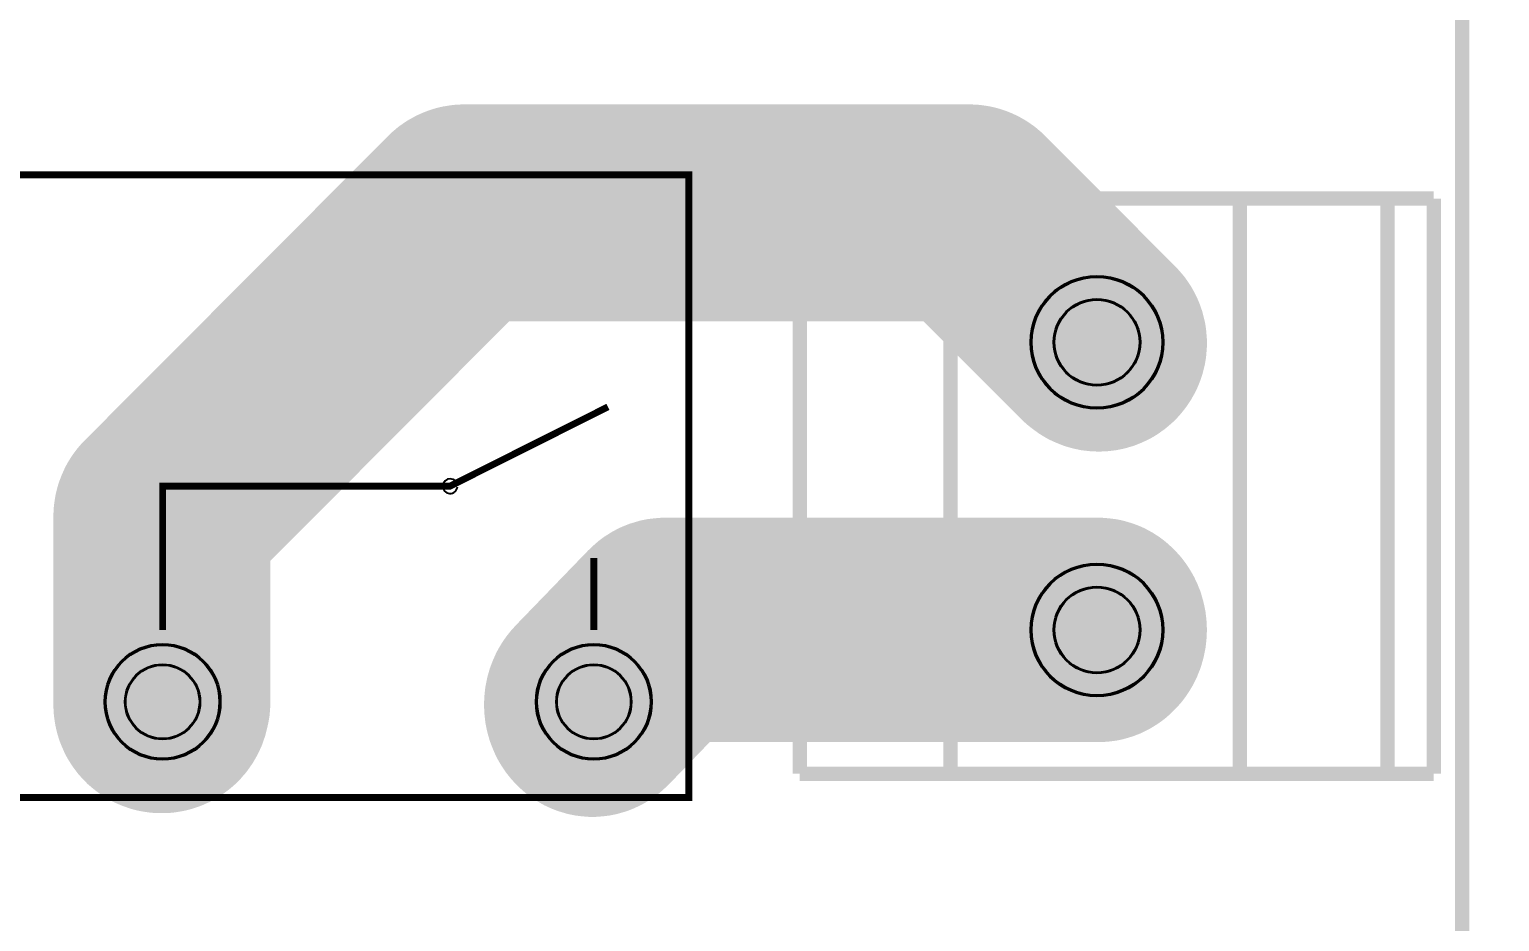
# Model space of a CAD drawing. Extents: x 2462 to 6780, y 1105 to 4890.
# Drawn here: x 5757 to 6780, y 2097 to 2718 of the extents above; entities that cross this region are included whole.
import ezdxf

# ---------------------------------------------------------------- set-up
doc = ezdxf.new("R2010")
doc.units = 9
for name, color, linetype, true_color in [('BoardOutLine', 7, 'Continuous', 0xff00ff), ('BottomLayer', 7, 'Continuous', 0x0000ff), ('BottomPasteMaskLayer', 7, 'Continuous', 0x800000), ('BottomSolderMaskLayer', 7, 'Continuous', 0xaa00ff), ('Multi-Layer', 7, 'Continuous', 0xc0c0c0), ('TopSilkLayer', 7, 'Continuous', 0xffcc00), ('TopSolderMaskLayer', 7, 'Continuous', 0x800080)]:
    doc.layers.add(name, color=color, linetype=linetype, true_color=true_color)

msp = doc.modelspace()

# ---------------------------------------------------------------- hatches: boundary and pattern name
at = {"layer": 'BottomLayer'}
for points in [[(5775, 2250), (5775, 2380), (5775, 2382.5), (5775.2, 2384.9), (5775.4, 2387.4), (5775.6, 2389.8), (5776, 2392.2), (5776.4, 2394.6), (5777, 2397), (5777.6, 2399.4), (5778.2, 2401.8), (5779, 2404.1), (5779.8, 2406.4), (5780.7, 2408.7), (5781.7, 2411), (5782.7, 2413.2), (5783.9, 2415.4), (5785, 2417.5), (5786.3, 2419.6), (5787.6, 2421.7), (5789, 2423.7), (5790.5, 2425.7), (5792, 2427.6), (5793.6, 2429.5), (5795.3, 2431.3), (5797, 2433), (6007, 2643), (6008.7, 2644.7), (6010.5, 2646.4), (6012.4, 2648), (6014.3, 2649.5), (6016.3, 2651), (6018.3, 2652.4), (6020.4, 2653.7), (6022.5, 2655), (6024.6, 2656.1), (6026.8, 2657.3), (6029, 2658.3), (6031.3, 2659.3), (6033.6, 2660.2), (6035.9, 2661), (6038.2, 2661.8), (6040.6, 2662.4), (6043, 2663), (6045.4, 2663.6), (6047.8, 2664), (6050.2, 2664.4), (6052.6, 2664.6), (6055.1, 2664.8), (6057.5, 2665), (6060, 2665), (6410, 2665), (6412.5, 2665), (6414.9, 2664.8), (6417.4, 2664.6), (6419.8, 2664.4), (6422.2, 2664), (6424.6, 2663.6), (6427, 2663), (6429.4, 2662.4), (6431.8, 2661.8), (6434.1, 2661), (6436.4, 2660.2), (6438.7, 2659.3), (6441, 2658.3), (6443.2, 2657.3), (6445.4, 2656.1), (6447.5, 2655), (6449.6, 2653.7), (6451.7, 2652.4), (6453.7, 2651), (6455.7, 2649.5), (6457.6, 2648), (6459.5, 2646.4), (6461.3, 2644.7), (6463, 2643), (6553, 2553), (6554.7, 2551.3), (6556.4, 2549.5), (6558, 2547.6), (6559.5, 2545.7), (6561, 2543.7), (6562.4, 2541.7), (6563.7, 2539.6), (6565, 2537.5), (6566.1, 2535.4), (6567.3, 2533.2), (6568.3, 2531), (6569.3, 2528.7), (6570.2, 2526.4), (6571, 2524.1), (6571.8, 2521.8), (6572.4, 2519.4), (6573, 2517), (6573.6, 2514.6), (6574, 2512.2), (6574.4, 2509.8), (6574.6, 2507.4), (6574.8, 2504.9), (6575, 2502.5), (6575, 2500), (6575, 2497.6), (6574.8, 2495.1), (6574.6, 2492.7), (6574.4, 2490.2), (6574, 2487.8), (6573.6, 2485.4), (6573, 2483), (6572.4, 2480.6), (6571.8, 2478.2), (6571, 2475.9), (6570.2, 2473.6), (6569.3, 2471.3), (6568.3, 2469.1), (6567.3, 2466.8), (6566.1, 2464.7), (6565, 2462.5), (6563.7, 2460.4), (6562.4, 2458.3), (6561, 2456.3), (6559.5, 2454.3), (6558, 2452.4), (6556.4, 2450.6), (6554.7, 2448.7), (6553, 2447), (6551.3, 2445.3), (6549.5, 2443.6), (6547.6, 2442), (6545.7, 2440.5), (6543.7, 2439), (6541.7, 2437.6), (6539.6, 2436.3), (6537.5, 2435.1), (6535.4, 2433.9), (6533.2, 2432.7), (6531, 2431.7), (6528.7, 2430.7), (6526.4, 2429.8), (6524.1, 2429), (6521.8, 2428.2), (6519.4, 2427.6), (6517, 2427), (6514.6, 2426.4), (6512.2, 2426), (6509.8, 2425.6), (6507.4, 2425.4), (6504.9, 2425.2), (6502.5, 2425), (6500, 2425), (6497.5, 2425), (6495.1, 2425.2), (6492.6, 2425.4), (6490.2, 2425.6), (6487.8, 2426), (6485.4, 2426.4), (6483, 2427), (6480.6, 2427.6), (6478.2, 2428.2), (6475.9, 2429), (6473.6, 2429.8), (6471.3, 2430.7), (6469, 2431.7), (6466.8, 2432.7), (6464.6, 2433.9), (6462.5, 2435.1), (6460.4, 2436.3), (6458.3, 2437.6), (6456.3, 2439), (6454.3, 2440.5), (6452.4, 2442), (6450.5, 2443.6), (6448.7, 2445.3), (6447, 2447), (6378.9, 2515), (6091.1, 2515), (5925, 2348.9), (5925, 2250), (5925, 2247.6), (5924.8, 2245.1), (5924.6, 2242.7), (5924.4, 2240.2), (5924, 2237.8), (5923.6, 2235.4), (5923, 2233), (5922.4, 2230.6), (5921.8, 2228.2), (5921, 2225.9), (5920.2, 2223.6), (5919.3, 2221.3), (5918.3, 2219.1), (5917.3, 2216.8), (5916.1, 2214.7), (5915, 2212.5), (5913.7, 2210.4), (5912.4, 2208.3), (5911, 2206.3), (5909.5, 2204.3), (5908, 2202.4), (5906.4, 2200.6), (5904.7, 2198.7), (5903, 2197), (5901.3, 2195.3), (5899.5, 2193.6), (5897.6, 2192), (5895.7, 2190.5), (5893.7, 2189), (5891.7, 2187.6), (5889.6, 2186.3), (5887.5, 2185.1), (5885.4, 2183.9), (5883.2, 2182.7), (5881, 2181.7), (5878.7, 2180.7), (5876.4, 2179.8), (5874.1, 2179), (5871.8, 2178.2), (5869.4, 2177.6), (5867, 2177), (5864.6, 2176.4), (5862.2, 2176), (5859.8, 2175.6), (5857.4, 2175.4), (5854.9, 2175.2), (5852.5, 2175), (5850, 2175), (5847.5, 2175), (5845.1, 2175.2), (5842.6, 2175.4), (5840.2, 2175.6), (5837.8, 2176), (5835.4, 2176.4), (5833, 2177), (5830.6, 2177.6), (5828.2, 2178.2), (5825.9, 2179), (5823.6, 2179.8), (5821.3, 2180.7), (5819, 2181.7), (5816.8, 2182.7), (5814.6, 2183.9), (5812.5, 2185.1), (5810.4, 2186.3), (5808.3, 2187.6), (5806.3, 2189), (5804.3, 2190.5), (5802.4, 2192), (5800.5, 2193.6), (5798.7, 2195.3), (5797, 2197), (5795.3, 2198.7), (5793.6, 2200.6), (5792, 2202.4), (5790.5, 2204.3), (5789, 2206.3), (5787.6, 2208.3), (5786.3, 2210.4), (5785, 2212.5), (5783.9, 2214.7), (5782.7, 2216.8), (5781.7, 2219.1), (5780.7, 2221.3), (5779.8, 2223.6), (5779, 2225.9), (5778.2, 2228.2), (5777.6, 2230.6), (5777, 2233), (5776.4, 2235.4), (5776, 2237.8), (5775.6, 2240.2), (5775.4, 2242.7), (5775.2, 2245.1), (5775, 2247.6), (5775, 2250)], [(6097, 2303), (6147, 2353), (6148.7, 2354.7), (6150.6, 2356.4), (6152.4, 2358), (6154.3, 2359.5), (6156.3, 2361), (6158.3, 2362.4), (6160.4, 2363.7), (6162.5, 2365), (6164.7, 2366.1), (6166.8, 2367.3), (6169.1, 2368.3), (6171.3, 2369.3), (6173.6, 2370.2), (6175.9, 2371), (6178.2, 2371.8), (6180.6, 2372.4), (6183, 2373), (6185.4, 2373.6), (6187.8, 2374), (6190.2, 2374.4), (6192.7, 2374.6), (6195.1, 2374.8), (6197.6, 2375), (6200, 2375), (6500, 2375), (6502.5, 2375), (6504.9, 2374.8), (6507.4, 2374.6), (6509.8, 2374.4), (6512.2, 2374), (6514.6, 2373.6), (6517, 2373), (6519.4, 2372.4), (6521.8, 2371.8), (6524.1, 2371), (6526.4, 2370.2), (6528.7, 2369.3), (6531, 2368.3), (6533.2, 2367.3), (6535.4, 2366.1), (6537.5, 2365), (6539.6, 2363.7), (6541.7, 2362.4), (6543.7, 2361), (6545.7, 2359.5), (6547.6, 2358), (6549.5, 2356.4), (6551.3, 2354.7), (6553, 2353), (6554.7, 2351.3), (6556.4, 2349.5), (6558, 2347.6), (6559.5, 2345.7), (6561, 2343.7), (6562.4, 2341.7), (6563.7, 2339.6), (6565, 2337.5), (6566.1, 2335.4), (6567.3, 2333.2), (6568.3, 2331), (6569.3, 2328.7), (6570.2, 2326.4), (6571, 2324.1), (6571.8, 2321.8), (6572.4, 2319.4), (6573, 2317), (6573.6, 2314.6), (6574, 2312.2), (6574.4, 2309.8), (6574.6, 2307.4), (6574.8, 2304.9), (6575, 2302.5), (6575, 2300), (6575, 2297.6), (6574.8, 2295.1), (6574.6, 2292.7), (6574.4, 2290.2), (6574, 2287.8), (6573.6, 2285.4), (6573, 2283), (6572.4, 2280.6), (6571.8, 2278.2), (6571, 2275.9), (6570.2, 2273.6), (6569.3, 2271.3), (6568.3, 2269.1), (6567.3, 2266.8), (6566.1, 2264.7), (6565, 2262.5), (6563.7, 2260.4), (6562.4, 2258.3), (6561, 2256.3), (6559.5, 2254.3), (6558, 2252.4), (6556.4, 2250.6), (6554.7, 2248.7), (6553, 2247), (6551.3, 2245.3), (6549.5, 2243.6), (6547.6, 2242), (6545.7, 2240.5), (6543.7, 2239), (6541.7, 2237.6), (6539.6, 2236.3), (6537.5, 2235.1), (6535.4, 2233.9), (6533.2, 2232.7), (6531, 2231.7), (6528.7, 2230.7), (6526.4, 2229.8), (6524.1, 2229), (6521.8, 2228.2), (6519.4, 2227.6), (6517, 2227), (6514.6, 2226.4), (6512.2, 2226), (6509.8, 2225.6), (6507.4, 2225.4), (6504.9, 2225.2), (6502.5, 2225), (6500, 2225), (6231.1, 2225), (6203, 2197), (6201.3, 2195.3), (6199.5, 2193.6), (6197.6, 2192), (6195.7, 2190.5), (6193.7, 2189), (6191.7, 2187.6), (6189.6, 2186.3), (6187.5, 2185), (6185.4, 2183.9), (6183.2, 2182.7), (6181, 2181.7), (6178.7, 2180.7), (6176.4, 2179.8), (6174.1, 2179), (6171.8, 2178.2), (6169.4, 2177.6), (6167, 2177), (6164.6, 2176.4), (6162.2, 2176), (6159.8, 2175.6), (6157.4, 2175.4), (6154.9, 2175.2), (6152.5, 2175), (6150, 2175), (6147.5, 2175), (6145.1, 2175.2), (6142.6, 2175.4), (6140.2, 2175.6), (6137.8, 2176), (6135.4, 2176.4), (6133, 2177), (6130.6, 2177.6), (6128.2, 2178.2), (6125.9, 2179), (6123.6, 2179.8), (6121.3, 2180.7), (6119, 2181.7), (6116.8, 2182.7), (6114.6, 2183.9), (6112.5, 2185), (6110.4, 2186.3), (6108.3, 2187.6), (6106.3, 2189), (6104.3, 2190.5), (6102.4, 2192), (6100.5, 2193.6), (6098.7, 2195.3), (6097, 2197), (6095.3, 2198.7), (6093.6, 2200.5), (6092, 2202.4), (6090.5, 2204.3), (6089, 2206.3), (6087.6, 2208.3), (6086.3, 2210.4), (6085, 2212.5), (6083.9, 2214.6), (6082.7, 2216.8), (6081.7, 2219), (6080.7, 2221.3), (6079.8, 2223.6), (6079, 2225.9), (6078.2, 2228.2), (6077.6, 2230.6), (6077, 2233), (6076.4, 2235.4), (6076, 2237.8), (6075.6, 2240.2), (6075.4, 2242.6), (6075.2, 2245.1), (6075, 2247.5), (6075, 2250), (6075, 2252.5), (6075.2, 2254.9), (6075.4, 2257.4), (6075.6, 2259.8), (6076, 2262.2), (6076.4, 2264.6), (6077, 2267), (6077.6, 2269.4), (6078.2, 2271.8), (6079, 2274.1), (6079.8, 2276.4), (6080.7, 2278.7), (6081.7, 2281), (6082.7, 2283.2), (6083.9, 2285.4), (6085, 2287.5), (6086.3, 2289.6), (6087.6, 2291.7), (6089, 2293.7), (6090.5, 2295.7), (6092, 2297.6), (6093.6, 2299.5), (6095.3, 2301.3), (6097, 2303)]]:
    msp.add_hatch(color=256, dxfattribs=at).paths.add_polyline_path(points)
at = {"layer": 'BottomPasteMaskLayer'}
for points in [[(5775, 2250), (5775, 2380), (5775, 2382.5), (5775.2, 2384.9), (5775.4, 2387.4), (5775.6, 2389.8), (5776, 2392.2), (5776.4, 2394.6), (5777, 2397), (5777.6, 2399.4), (5778.2, 2401.8), (5779, 2404.1), (5779.8, 2406.4), (5780.7, 2408.7), (5781.7, 2411), (5782.7, 2413.2), (5783.9, 2415.4), (5785, 2417.5), (5786.3, 2419.6), (5787.6, 2421.7), (5789, 2423.7), (5790.5, 2425.7), (5792, 2427.6), (5793.6, 2429.5), (5795.3, 2431.3), (5797, 2433), (6007, 2643), (6008.7, 2644.7), (6010.5, 2646.4), (6012.4, 2648), (6014.3, 2649.5), (6016.3, 2651), (6018.3, 2652.4), (6020.4, 2653.7), (6022.5, 2655), (6024.6, 2656.1), (6026.8, 2657.3), (6029, 2658.3), (6031.3, 2659.3), (6033.6, 2660.2), (6035.9, 2661), (6038.2, 2661.8), (6040.6, 2662.4), (6043, 2663), (6045.4, 2663.6), (6047.8, 2664), (6050.2, 2664.4), (6052.6, 2664.6), (6055.1, 2664.8), (6057.5, 2665), (6060, 2665), (6410, 2665), (6412.5, 2665), (6414.9, 2664.8), (6417.4, 2664.6), (6419.8, 2664.4), (6422.2, 2664), (6424.6, 2663.6), (6427, 2663), (6429.4, 2662.4), (6431.8, 2661.8), (6434.1, 2661), (6436.4, 2660.2), (6438.7, 2659.3), (6441, 2658.3), (6443.2, 2657.3), (6445.4, 2656.1), (6447.5, 2655), (6449.6, 2653.7), (6451.7, 2652.4), (6453.7, 2651), (6455.7, 2649.5), (6457.6, 2648), (6459.5, 2646.4), (6461.3, 2644.7), (6463, 2643), (6553, 2553), (6554.7, 2551.3), (6556.4, 2549.5), (6558, 2547.6), (6559.5, 2545.7), (6561, 2543.7), (6562.4, 2541.7), (6563.7, 2539.6), (6565, 2537.5), (6566.1, 2535.4), (6567.3, 2533.2), (6568.3, 2531), (6569.3, 2528.7), (6570.2, 2526.4), (6571, 2524.1), (6571.8, 2521.8), (6572.4, 2519.4), (6573, 2517), (6573.6, 2514.6), (6574, 2512.2), (6574.4, 2509.8), (6574.6, 2507.4), (6574.8, 2504.9), (6575, 2502.5), (6575, 2500), (6575, 2497.6), (6574.8, 2495.1), (6574.6, 2492.7), (6574.4, 2490.2), (6574, 2487.8), (6573.6, 2485.4), (6573, 2483), (6572.4, 2480.6), (6571.8, 2478.2), (6571, 2475.9), (6570.2, 2473.6), (6569.3, 2471.3), (6568.3, 2469.1), (6567.3, 2466.8), (6566.1, 2464.7), (6565, 2462.5), (6563.7, 2460.4), (6562.4, 2458.3), (6561, 2456.3), (6559.5, 2454.3), (6558, 2452.4), (6556.4, 2450.6), (6554.7, 2448.7), (6553, 2447), (6551.3, 2445.3), (6549.5, 2443.6), (6547.6, 2442), (6545.7, 2440.5), (6543.7, 2439), (6541.7, 2437.6), (6539.6, 2436.3), (6537.5, 2435.1), (6535.4, 2433.9), (6533.2, 2432.7), (6531, 2431.7), (6528.7, 2430.7), (6526.4, 2429.8), (6524.1, 2429), (6521.8, 2428.2), (6519.4, 2427.6), (6517, 2427), (6514.6, 2426.4), (6512.2, 2426), (6509.8, 2425.6), (6507.4, 2425.4), (6504.9, 2425.2), (6502.5, 2425), (6500, 2425), (6497.5, 2425), (6495.1, 2425.2), (6492.6, 2425.4), (6490.2, 2425.6), (6487.8, 2426), (6485.4, 2426.4), (6483, 2427), (6480.6, 2427.6), (6478.2, 2428.2), (6475.9, 2429), (6473.6, 2429.8), (6471.3, 2430.7), (6469, 2431.7), (6466.8, 2432.7), (6464.6, 2433.9), (6462.5, 2435.1), (6460.4, 2436.3), (6458.3, 2437.6), (6456.3, 2439), (6454.3, 2440.5), (6452.4, 2442), (6450.5, 2443.6), (6448.7, 2445.3), (6447, 2447), (6378.9, 2515), (6091.1, 2515), (5925, 2348.9), (5925, 2250), (5925, 2247.6), (5924.8, 2245.1), (5924.6, 2242.7), (5924.4, 2240.2), (5924, 2237.8), (5923.6, 2235.4), (5923, 2233), (5922.4, 2230.6), (5921.8, 2228.2), (5921, 2225.9), (5920.2, 2223.6), (5919.3, 2221.3), (5918.3, 2219.1), (5917.3, 2216.8), (5916.1, 2214.7), (5915, 2212.5), (5913.7, 2210.4), (5912.4, 2208.3), (5911, 2206.3), (5909.5, 2204.3), (5908, 2202.4), (5906.4, 2200.6), (5904.7, 2198.7), (5903, 2197), (5901.3, 2195.3), (5899.5, 2193.6), (5897.6, 2192), (5895.7, 2190.5), (5893.7, 2189), (5891.7, 2187.6), (5889.6, 2186.3), (5887.5, 2185.1), (5885.4, 2183.9), (5883.2, 2182.7), (5881, 2181.7), (5878.7, 2180.7), (5876.4, 2179.8), (5874.1, 2179), (5871.8, 2178.2), (5869.4, 2177.6), (5867, 2177), (5864.6, 2176.4), (5862.2, 2176), (5859.8, 2175.6), (5857.4, 2175.4), (5854.9, 2175.2), (5852.5, 2175), (5850, 2175), (5847.5, 2175), (5845.1, 2175.2), (5842.6, 2175.4), (5840.2, 2175.6), (5837.8, 2176), (5835.4, 2176.4), (5833, 2177), (5830.6, 2177.6), (5828.2, 2178.2), (5825.9, 2179), (5823.6, 2179.8), (5821.3, 2180.7), (5819, 2181.7), (5816.8, 2182.7), (5814.6, 2183.9), (5812.5, 2185.1), (5810.4, 2186.3), (5808.3, 2187.6), (5806.3, 2189), (5804.3, 2190.5), (5802.4, 2192), (5800.5, 2193.6), (5798.7, 2195.3), (5797, 2197), (5795.3, 2198.7), (5793.6, 2200.6), (5792, 2202.4), (5790.5, 2204.3), (5789, 2206.3), (5787.6, 2208.3), (5786.3, 2210.4), (5785, 2212.5), (5783.9, 2214.7), (5782.7, 2216.8), (5781.7, 2219.1), (5780.7, 2221.3), (5779.8, 2223.6), (5779, 2225.9), (5778.2, 2228.2), (5777.6, 2230.6), (5777, 2233), (5776.4, 2235.4), (5776, 2237.8), (5775.6, 2240.2), (5775.4, 2242.7), (5775.2, 2245.1), (5775, 2247.6), (5775, 2250)], [(6097, 2303), (6147, 2353), (6148.7, 2354.7), (6150.6, 2356.4), (6152.4, 2358), (6154.3, 2359.5), (6156.3, 2361), (6158.3, 2362.4), (6160.4, 2363.7), (6162.5, 2365), (6164.7, 2366.1), (6166.8, 2367.3), (6169.1, 2368.3), (6171.3, 2369.3), (6173.6, 2370.2), (6175.9, 2371), (6178.2, 2371.8), (6180.6, 2372.4), (6183, 2373), (6185.4, 2373.6), (6187.8, 2374), (6190.2, 2374.4), (6192.7, 2374.6), (6195.1, 2374.8), (6197.6, 2375), (6200, 2375), (6500, 2375), (6502.5, 2375), (6504.9, 2374.8), (6507.4, 2374.6), (6509.8, 2374.4), (6512.2, 2374), (6514.6, 2373.6), (6517, 2373), (6519.4, 2372.4), (6521.8, 2371.8), (6524.1, 2371), (6526.4, 2370.2), (6528.7, 2369.3), (6531, 2368.3), (6533.2, 2367.3), (6535.4, 2366.1), (6537.5, 2365), (6539.6, 2363.7), (6541.7, 2362.4), (6543.7, 2361), (6545.7, 2359.5), (6547.6, 2358), (6549.5, 2356.4), (6551.3, 2354.7), (6553, 2353), (6554.7, 2351.3), (6556.4, 2349.5), (6558, 2347.6), (6559.5, 2345.7), (6561, 2343.7), (6562.4, 2341.7), (6563.7, 2339.6), (6565, 2337.5), (6566.1, 2335.4), (6567.3, 2333.2), (6568.3, 2331), (6569.3, 2328.7), (6570.2, 2326.4), (6571, 2324.1), (6571.8, 2321.8), (6572.4, 2319.4), (6573, 2317), (6573.6, 2314.6), (6574, 2312.2), (6574.4, 2309.8), (6574.6, 2307.4), (6574.8, 2304.9), (6575, 2302.5), (6575, 2300), (6575, 2297.6), (6574.8, 2295.1), (6574.6, 2292.7), (6574.4, 2290.2), (6574, 2287.8), (6573.6, 2285.4), (6573, 2283), (6572.4, 2280.6), (6571.8, 2278.2), (6571, 2275.9), (6570.2, 2273.6), (6569.3, 2271.3), (6568.3, 2269.1), (6567.3, 2266.8), (6566.1, 2264.7), (6565, 2262.5), (6563.7, 2260.4), (6562.4, 2258.3), (6561, 2256.3), (6559.5, 2254.3), (6558, 2252.4), (6556.4, 2250.6), (6554.7, 2248.7), (6553, 2247), (6551.3, 2245.3), (6549.5, 2243.6), (6547.6, 2242), (6545.7, 2240.5), (6543.7, 2239), (6541.7, 2237.6), (6539.6, 2236.3), (6537.5, 2235.1), (6535.4, 2233.9), (6533.2, 2232.7), (6531, 2231.7), (6528.7, 2230.7), (6526.4, 2229.8), (6524.1, 2229), (6521.8, 2228.2), (6519.4, 2227.6), (6517, 2227), (6514.6, 2226.4), (6512.2, 2226), (6509.8, 2225.6), (6507.4, 2225.4), (6504.9, 2225.2), (6502.5, 2225), (6500, 2225), (6231.1, 2225), (6203, 2197), (6201.3, 2195.3), (6199.5, 2193.6), (6197.6, 2192), (6195.7, 2190.5), (6193.7, 2189), (6191.7, 2187.6), (6189.6, 2186.3), (6187.5, 2185), (6185.4, 2183.9), (6183.2, 2182.7), (6181, 2181.7), (6178.7, 2180.7), (6176.4, 2179.8), (6174.1, 2179), (6171.8, 2178.2), (6169.4, 2177.6), (6167, 2177), (6164.6, 2176.4), (6162.2, 2176), (6159.8, 2175.6), (6157.4, 2175.4), (6154.9, 2175.2), (6152.5, 2175), (6150, 2175), (6147.5, 2175), (6145.1, 2175.2), (6142.6, 2175.4), (6140.2, 2175.6), (6137.8, 2176), (6135.4, 2176.4), (6133, 2177), (6130.6, 2177.6), (6128.2, 2178.2), (6125.9, 2179), (6123.6, 2179.8), (6121.3, 2180.7), (6119, 2181.7), (6116.8, 2182.7), (6114.6, 2183.9), (6112.5, 2185), (6110.4, 2186.3), (6108.3, 2187.6), (6106.3, 2189), (6104.3, 2190.5), (6102.4, 2192), (6100.5, 2193.6), (6098.7, 2195.3), (6097, 2197), (6095.3, 2198.7), (6093.6, 2200.5), (6092, 2202.4), (6090.5, 2204.3), (6089, 2206.3), (6087.6, 2208.3), (6086.3, 2210.4), (6085, 2212.5), (6083.9, 2214.6), (6082.7, 2216.8), (6081.7, 2219), (6080.7, 2221.3), (6079.8, 2223.6), (6079, 2225.9), (6078.2, 2228.2), (6077.6, 2230.6), (6077, 2233), (6076.4, 2235.4), (6076, 2237.8), (6075.6, 2240.2), (6075.4, 2242.6), (6075.2, 2245.1), (6075, 2247.5), (6075, 2250), (6075, 2252.5), (6075.2, 2254.9), (6075.4, 2257.4), (6075.6, 2259.8), (6076, 2262.2), (6076.4, 2264.6), (6077, 2267), (6077.6, 2269.4), (6078.2, 2271.8), (6079, 2274.1), (6079.8, 2276.4), (6080.7, 2278.7), (6081.7, 2281), (6082.7, 2283.2), (6083.9, 2285.4), (6085, 2287.5), (6086.3, 2289.6), (6087.6, 2291.7), (6089, 2293.7), (6090.5, 2295.7), (6092, 2297.6), (6093.6, 2299.5), (6095.3, 2301.3), (6097, 2303)]]:
    msp.add_hatch(color=256, dxfattribs=at).paths.add_polyline_path(points)
at = {"layer": 'BottomSolderMaskLayer'}
for points in [[(5774, 2248), (5774, 2378.8), (5774.1, 2381.2), (5774.2, 2383.7), (5774.4, 2386.2), (5774.7, 2388.6), (5775.1, 2391.1), (5775.5, 2393.5), (5776, 2395.9), (5776.6, 2398.3), (5777.3, 2400.7), (5778, 2403), (5778.9, 2405.3), (5779.8, 2407.6), (5780.8, 2409.9), (5781.8, 2412.1), (5782.9, 2414.3), (5784.1, 2416.5), (5785.4, 2418.6), (5786.7, 2420.7), (5788.1, 2422.7), (5789.6, 2424.7), (5791.1, 2426.6), (5792.7, 2428.5), (5794.4, 2430.3), (5796.1, 2432.1), (6006.7, 2643.3), (6008.5, 2645.1), (6010.3, 2646.7), (6012.2, 2648.3), (6014.1, 2649.9), (6016.1, 2651.3), (6018.1, 2652.7), (6020.2, 2654.1), (6022.3, 2655.3), (6024.5, 2656.5), (6026.6, 2657.7), (6028.9, 2658.7), (6031.1, 2659.7), (6033.4, 2660.6), (6035.7, 2661.4), (6038.1, 2662.2), (6040.5, 2662.9), (6042.8, 2663.5), (6045.2, 2664), (6047.7, 2664.4), (6050.1, 2664.8), (6052.5, 2665.1), (6055, 2665.3), (6057.5, 2665.4), (6059.9, 2665.4), (6411, 2665.4), (6413.5, 2665.4), (6415.9, 2665.3), (6418.4, 2665.1), (6420.8, 2664.8), (6423.3, 2664.4), (6425.7, 2664), (6428.1, 2663.5), (6430.5, 2662.9), (6432.8, 2662.2), (6435.2, 2661.4), (6437.5, 2660.6), (6439.8, 2659.7), (6442, 2658.7), (6444.3, 2657.7), (6446.5, 2656.5), (6448.6, 2655.3), (6450.7, 2654.1), (6452.8, 2652.7), (6454.8, 2651.3), (6456.8, 2649.9), (6458.7, 2648.3), (6460.6, 2646.7), (6462.4, 2645.1), (6464.2, 2643.3), (6554.5, 2552.8), (6556.2, 2551), (6557.8, 2549.2), (6559.4, 2547.3), (6561, 2545.4), (6562.4, 2543.4), (6563.8, 2541.4), (6565.2, 2539.3), (6566.4, 2537.2), (6567.6, 2535), (6568.7, 2532.8), (6569.8, 2530.6), (6570.8, 2528.3), (6571.7, 2526.1), (6572.5, 2523.7), (6573.3, 2521.4), (6573.9, 2519), (6574.5, 2516.6), (6575.1, 2514.2), (6575.5, 2511.8), (6575.9, 2509.3), (6576.1, 2506.9), (6576.3, 2504.4), (6576.5, 2501.9), (6576.5, 2499.5), (6576.5, 2497), (6576.3, 2494.5), (6576.1, 2492.1), (6575.9, 2489.6), (6575.5, 2487.2), (6575.1, 2484.8), (6574.5, 2482.3), (6573.9, 2480), (6573.3, 2477.6), (6572.5, 2475.2), (6571.7, 2472.9), (6570.8, 2470.6), (6569.8, 2468.3), (6568.7, 2466.1), (6567.6, 2463.9), (6566.4, 2461.8), (6565.2, 2459.6), (6563.8, 2457.6), (6562.4, 2455.5), (6561, 2453.6), (6559.4, 2451.6), (6557.8, 2449.7), (6556.2, 2447.9), (6554.5, 2446.1), (6552.7, 2444.4), (6550.9, 2442.8), (6549, 2441.2), (6547.1, 2439.6), (6545.1, 2438.2), (6543.1, 2436.7), (6541, 2435.4), (6538.9, 2434.1), (6536.7, 2432.9), (6534.6, 2431.8), (6532.3, 2430.8), (6530.1, 2429.8), (6527.8, 2428.9), (6525.5, 2428), (6523.1, 2427.3), (6520.7, 2426.6), (6518.4, 2426), (6516, 2425.5), (6513.5, 2425), (6511.1, 2424.7), (6508.7, 2424.4), (6506.2, 2424.2), (6503.7, 2424.1), (6501.3, 2424), (6498.8, 2424.1), (6496.4, 2424.2), (6493.9, 2424.4), (6491.5, 2424.7), (6489, 2425), (6486.6, 2425.5), (6484.2, 2426), (6481.8, 2426.6), (6479.4, 2427.3), (6477.1, 2428), (6474.8, 2428.9), (6472.5, 2429.8), (6470.2, 2430.8), (6468, 2431.8), (6465.8, 2432.9), (6463.7, 2434.1), (6461.5, 2435.4), (6459.5, 2436.7), (6457.5, 2438.2), (6455.5, 2439.6), (6453.6, 2441.2), (6451.7, 2442.8), (6449.8, 2444.4), (6448.1, 2446.1), (6379.8, 2514.6), (6091.1, 2514.6), (5924.5, 2347.5), (5924.5, 2248), (5924.5, 2245.5), (5924.3, 2243.1), (5924.1, 2240.6), (5923.9, 2238.2), (5923.5, 2235.7), (5923.1, 2233.3), (5922.5, 2230.9), (5921.9, 2228.5), (5921.3, 2226.1), (5920.5, 2223.8), (5919.7, 2221.4), (5918.8, 2219.1), (5917.8, 2216.9), (5916.7, 2214.6), (5915.6, 2212.4), (5914.4, 2210.3), (5913.2, 2208.2), (5911.8, 2206.1), (5910.4, 2204.1), (5909, 2202.1), (5907.4, 2200.1), (5905.8, 2198.3), (5904.2, 2196.4), (5902.5, 2194.7), (5900.7, 2192.9), (5898.9, 2191.3), (5897, 2189.7), (5895.1, 2188.2), (5893.1, 2186.7), (5891.1, 2185.3), (5889, 2183.9), (5886.9, 2182.7), (5884.7, 2181.5), (5882.6, 2180.3), (5880.3, 2179.3), (5878.1, 2178.3), (5875.8, 2177.4), (5873.5, 2176.6), (5871.1, 2175.8), (5868.7, 2175.1), (5866.4, 2174.5), (5864, 2174), (5861.5, 2173.6), (5859.1, 2173.2), (5856.7, 2172.9), (5854.2, 2172.7), (5851.7, 2172.6), (5849.3, 2172.6), (5846.8, 2172.6), (5844.4, 2172.7), (5841.9, 2172.9), (5839.5, 2173.2), (5837, 2173.6), (5834.6, 2174), (5832.2, 2174.5), (5829.8, 2175.1), (5827.4, 2175.8), (5825.1, 2176.6), (5822.8, 2177.4), (5820.5, 2178.3), (5818.2, 2179.3), (5816, 2180.3), (5813.8, 2181.5), (5811.7, 2182.7), (5809.5, 2183.9), (5807.5, 2185.3), (5805.5, 2186.7), (5803.5, 2188.2), (5801.6, 2189.7), (5799.7, 2191.3), (5797.8, 2192.9), (5796.1, 2194.7), (5794.4, 2196.4), (5792.7, 2198.3), (5791.1, 2200.1), (5789.6, 2202.1), (5788.1, 2204.1), (5786.7, 2206.1), (5785.4, 2208.2), (5784.1, 2210.3), (5782.9, 2212.4), (5781.8, 2214.6), (5780.8, 2216.9), (5779.8, 2219.1), (5778.9, 2221.4), (5778, 2223.8), (5777.3, 2226.1), (5776.6, 2228.5), (5776, 2230.9), (5775.5, 2233.3), (5775.1, 2235.7), (5774.7, 2238.2), (5774.4, 2240.6), (5774.2, 2243.1), (5774.1, 2245.5), (5774, 2248)], [(6453.7, 2500, 1), (6546.3, 2500, 1)], [(6095.7, 2303.2), (6146, 2355.2), (6147.8, 2356.9), (6149.6, 2358.6), (6151.5, 2360.3), (6153.4, 2361.9), (6155.4, 2363.4), (6157.4, 2364.9), (6159.5, 2366.2), (6161.6, 2367.6), (6163.8, 2368.8), (6166, 2370), (6168.2, 2371.1), (6170.5, 2372.1), (6172.8, 2373), (6175.1, 2373.9), (6177.5, 2374.6), (6179.8, 2375.3), (6182.2, 2376), (6184.6, 2376.5), (6187.1, 2377), (6189.5, 2377.3), (6192, 2377.6), (6194.4, 2377.8), (6196.9, 2378), (6199.3, 2378), (6501.1, 2378), (6503.5, 2378), (6506, 2377.8), (6508.5, 2377.6), (6510.9, 2377.3), (6513.3, 2377), (6515.8, 2376.5), (6518.2, 2376), (6520.6, 2375.3), (6523, 2374.6), (6525.3, 2373.9), (6527.6, 2373), (6529.9, 2372.1), (6532.2, 2371.1), (6534.4, 2370), (6536.6, 2368.8), (6538.8, 2367.6), (6540.9, 2366.2), (6543, 2364.9), (6545, 2363.4), (6547, 2361.9), (6548.9, 2360.3), (6550.8, 2358.6), (6552.6, 2356.9), (6554.4, 2355.2), (6556.1, 2353.3), (6557.8, 2351.4), (6559.4, 2349.5), (6560.9, 2347.5), (6562.4, 2345.4), (6563.8, 2343.3), (6565.1, 2341.2), (6566.4, 2339), (6567.6, 2336.8), (6568.7, 2334.5), (6569.8, 2332.2), (6570.7, 2329.9), (6571.7, 2327.5), (6572.5, 2325.1), (6573.2, 2322.6), (6573.9, 2320.2), (6574.5, 2317.7), (6575, 2315.2), (6575.5, 2312.7), (6575.8, 2310.2), (6576.1, 2307.7), (6576.3, 2305.1), (6576.4, 2302.6), (6576.5, 2300), (6576.4, 2297.5), (6576.3, 2294.9), (6576.1, 2292.4), (6575.8, 2289.8), (6575.5, 2287.3), (6575, 2284.8), (6574.5, 2282.3), (6573.9, 2279.8), (6573.2, 2277.4), (6572.5, 2274.9), (6571.7, 2272.5), (6570.7, 2270.2), (6569.8, 2267.8), (6568.7, 2265.5), (6567.6, 2263.2), (6566.4, 2261), (6565.1, 2258.8), (6563.8, 2256.7), (6562.4, 2254.6), (6560.9, 2252.5), (6559.4, 2250.5), (6557.8, 2248.6), (6556.1, 2246.7), (6554.4, 2244.9), (6552.6, 2243.1), (6550.8, 2241.4), (6548.9, 2239.7), (6547, 2238.1), (6545, 2236.6), (6543, 2235.2), (6540.9, 2233.8), (6538.8, 2232.5), (6536.6, 2231.2), (6534.4, 2230.1), (6532.2, 2229), (6529.9, 2227.9), (6527.6, 2227), (6525.3, 2226.1), (6523, 2225.4), (6520.6, 2224.7), (6518.2, 2224), (6515.8, 2223.5), (6513.3, 2223), (6510.9, 2222.7), (6508.5, 2222.4), (6506, 2222.2), (6503.5, 2222), (6501.1, 2222), (6230.6, 2222), (6202.4, 2192.8), (6200.6, 2191.1), (6198.8, 2189.4), (6196.9, 2187.7), (6195, 2186.1), (6193, 2184.6), (6191, 2183.1), (6188.9, 2181.8), (6186.8, 2180.5), (6184.6, 2179.2), (6182.4, 2178), (6180.2, 2177), (6177.9, 2175.9), (6175.6, 2175), (6173.3, 2174.1), (6171, 2173.4), (6168.6, 2172.7), (6166.2, 2172), (6163.8, 2171.5), (6161.3, 2171), (6158.9, 2170.7), (6156.5, 2170.4), (6154, 2170.2), (6151.5, 2170), (6149.1, 2170), (6146.6, 2170), (6144.1, 2170.2), (6141.7, 2170.4), (6139.2, 2170.7), (6136.8, 2171), (6134.3, 2171.5), (6131.9, 2172), (6129.5, 2172.7), (6127.2, 2173.4), (6124.8, 2174.1), (6122.5, 2175), (6120.2, 2175.9), (6117.9, 2177), (6115.7, 2178), (6113.5, 2179.2), (6111.3, 2180.5), (6109.2, 2181.8), (6107.2, 2183.1), (6105.1, 2184.6), (6103.1, 2186.1), (6101.2, 2187.7), (6099.3, 2189.4), (6097.5, 2191.1), (6095.7, 2192.8), (6094, 2194.7), (6092.3, 2196.6), (6090.8, 2198.5), (6089.2, 2200.5), (6087.7, 2202.6), (6086.3, 2204.7), (6085, 2206.8), (6083.7, 2209), (6082.5, 2211.2), (6081.4, 2213.5), (6080.4, 2215.8), (6079.4, 2218.2), (6078.5, 2220.5), (6077.6, 2222.9), (6076.9, 2225.4), (6076.2, 2227.8), (6075.6, 2230.3), (6075.1, 2232.8), (6074.6, 2235.3), (6074.3, 2237.8), (6074, 2240.4), (6073.8, 2242.9), (6073.7, 2245.4), (6073.6, 2248), (6073.7, 2250.6), (6073.8, 2253.1), (6074, 2255.6), (6074.3, 2258.2), (6074.6, 2260.7), (6075.1, 2263.2), (6075.6, 2265.7), (6076.2, 2268.2), (6076.9, 2270.6), (6077.6, 2273.1), (6078.5, 2275.5), (6079.4, 2277.9), (6080.4, 2280.2), (6081.4, 2282.5), (6082.5, 2284.8), (6083.7, 2287), (6085, 2289.2), (6086.3, 2291.3), (6087.7, 2293.4), (6089.2, 2295.5), (6090.8, 2297.5), (6092.3, 2299.4), (6094, 2301.3), (6095.7, 2303.2)], [(6453.7, 2300, 1), (6546.3, 2300, 1)], [(5809.6, 2250, 1), (5890.4, 2250, 1)], [(6109.6, 2250, 1), (6190.4, 2250, 1)]]:
    msp.add_hatch(color=256, dxfattribs=at).paths.add_polyline_path(points)
at = {"layer": 'Multi-Layer'}
for points in [[(6454.7, 2500, 1), (6545.3, 2500, 1)], [(6454.7, 2300, 1), (6545.3, 2300, 1)], [(5810.6, 2250, 1), (5889.4, 2250, 1)], [(6110.6, 2250, 1), (6189.4, 2250, 1)]]:
    msp.add_hatch(color=256, dxfattribs=at).paths.add_polyline_path(points)
at = {"layer": 'TopSolderMaskLayer'}
for points in [[(6453.7, 2500, 1), (6546.3, 2500, 1)], [(6453.7, 2300, 1), (6546.3, 2300, 1)], [(5809.6, 2250, 1), (5890.4, 2250, 1)], [(6109.6, 2250, 1), (6190.4, 2250, 1)]]:
    msp.add_hatch(color=256, dxfattribs=at).paths.add_polyline_path(points)

# ---------------------------------------------------------------- linework, layer by layer
at = {"layer": 'BoardOutLine', "const_width": 10}
msp.add_lwpolyline([(2467, 4640), (2467, 4885), (6754, 4885), (6754, 1110), (2467, 1110), (2467, 4640)], close=True, dxfattribs=at)
at = {"layer": 'BottomLayer', "const_width": 25}
for points in [[(5850, 2250), (5850, 2354.9), (6085.2, 2590)], [(6085.2, 2590), (6410, 2590), (6500, 2500)], [(6150, 2250), (6450, 2250), (6500, 2300)]]:
    msp.add_lwpolyline(points, dxfattribs=at)
at = {"layer": 'BottomSolderMaskLayer'}
for centre, radius in [((6500, 2500), 46.3), ((6500, 2500), 30.2), ((6500, 2300), 46.3), ((6500, 2300), 30.2), ((5850, 2250), 40.4), ((6150, 2250), 40.4), ((5850, 2250), 26.2), ((6150, 2250), 26.2)]:
    msp.add_circle(centre, radius, dxfattribs=at)
at = {"layer": 'Multi-Layer'}
for centre, radius in [((6500, 2500), 45.3), ((6500, 2500), 29.5), ((6500, 2300), 45.3), ((6500, 2300), 29.5), ((5850, 2250), 39.4), ((6150, 2250), 39.4), ((5850, 2250), 25.6), ((6150, 2250), 25.6)]:
    msp.add_circle(centre, radius, dxfattribs=at)
at = {"layer": 'TopSilkLayer', "const_width": 4.72}
msp.add_lwpolyline([(6216.1, 2616.5), (5383.9, 2616.5), (5383.9, 2183.5), (6216.1, 2183.5), (6216.1, 2616.5)], close=True, dxfattribs=at)
at = {"layer": 'TopSilkLayer'}
for points, const_width in [([(6293.3, 2200), (6293.3, 2600)], 10), ([(6293.3, 2600), (6734.3, 2600)], 10), ([(6398.1, 2200), (6398.1, 2600)], 10), ([(6599.4, 2200), (6599.4, 2600)], 10), ([(6702.1, 2200), (6702.1, 2600)], 10), ([(6734.3, 2200), (6734.3, 2600)], 10), ([(5850, 2300), (5850, 2400), (6050, 2400), (6159.8, 2455.1)], 4.72), ([(6150, 2300), (6150, 2350)], 4.72), ([(6293.3, 2200), (6734.3, 2200)], 10)]:
    msp.add_lwpolyline(points, dxfattribs=dict(at, const_width=const_width))
msp.add_arc((6050, 2400), 5.12, 0.0333, 354.933, dxfattribs=at)
at = {"layer": 'TopSolderMaskLayer'}
for centre, radius in [((6500, 2500), 46.3), ((6500, 2500), 30.2), ((6500, 2300), 46.3), ((6500, 2300), 30.2), ((5850, 2250), 40.4), ((6150, 2250), 40.4), ((5850, 2250), 26.2), ((6150, 2250), 26.2)]:
    msp.add_circle(centre, radius, dxfattribs=at)

doc.saveas('drawing.dxf')
